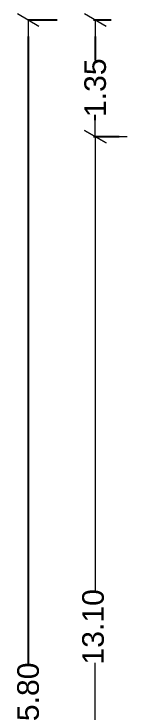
# Model space of a CAD drawing. Header units: feet. Extents: x 2565673 to 2678973, y -122443 to -81443.
# Drawn here: x 2573973 to 2575279, y -101204 to -93117 of the extents above; entities that cross this region are included whole.
import ezdxf

# ---------------------------------------------------------------- set-up
doc = ezdxf.new("R2010")
doc.units = ezdxf.units.FT
doc.header["$MEASUREMENT"] = 0
doc.layers.add('Dimensioning - General', color=7, linetype='Continuous')
doc.styles.add('GENERATED_STYLE_1', font='arial.ttf')
doc.dimstyles.new('GENERATED_STYLE__1', dxfattribs={"dimtxt": 250, "dimasz": 190, "dimexe": 0.18, "dimexo": 3, "dimgap": 0.09, "dimtad": 1, "dimlfac": 0.001, "dimzin": 0, "dimdsep": 46, "dimtxsty": 'GENERATED_STYLE_1', "dimblk": 'ARROWHEAD_2', "dimblk1": 'ARROWHEAD_2', "dimblk2": 'ARROWHEAD_2', "dimcen": 0.09, "dimclrd": 7, "dimclre": 7, "dimclrt": 7, "dimadec": 0, "dimazin": 0, "dimtfac": 1, "dimtdec": 4, "dimtmove": 0, "dimatfit": 3, "dimfxl": 1, "dimtolj": 1, "dimtzin": 0, "dimarcsym": 0})

# ---------------------------------------------------------------- blocks, each defined once
blk = doc.blocks.new('ARROWHEAD_2')
at = {"color": 0, "linetype": 'Continuous', "lineweight": 0}
for p, q in [((-0.378, -0.655), (0.378, 0.655)), ((0, 0), (-1, 0))]:
    blk.add_line(p, q, dxfattribs=at)
blk = doc.blocks.new('*D126', base_point=(2247653.8, -76425))
at = {"layer": 'Defpoints', "color": 0, "linetype": 'Continuous', "transparency": 16777216}
for p in [(2574137.3, -93189.2), (2574476, -93189.2), (2574547.7, -108929.2)]:
    blk.add_point(p, dxfattribs=at)
at = {"layer": 'Dimensioning - General', "color": 7, "linetype": 'Continuous', "lineweight": -2, "transparency": 16777216}
for p, q in [((2574473, -93189.2), (2574137.1, -93189.2)), ((2574137.3, -93379.2), (2574137.3, -100657)), ((2574137.3, -108739.2), (2574137.3, -101476.4)), ((2574544.7, -108929.2), (2574137.1, -108929.2))]:
    blk.add_line(p, q, dxfattribs=at)
at = {"layer": 'Dimensioning - General', "color": 7, "linetype": 'Continuous', "lineweight": -2, "transparency": 16777216, "xscale": 190, "yscale": 190, "zscale": 190}
for p, rotation in [((2574137.3, -93189.2), 90), ((2574137.3, -108929.2), 270)]:
    blk.add_blockref('ARROWHEAD_2', p, dxfattribs=dict(at, rotation=rotation))
at = {"layer": 'Dimensioning - General', "color": 7, "linetype": 'Continuous', "lineweight": 5, "transparency": 16777216, "insert": (2574137.3, -101066.7), "char_height": 250, "attachment_point": 5, "rotation": 90, "style": 'GENERATED_STYLE_1'}
blk.add_mtext('\\A1;15.80', dxfattribs=at)
blk = doc.blocks.new('*D128')
at = {"layer": 'Defpoints', "color": 0, "linetype": 'Continuous', "transparency": 16777216}
for p in [(2574912.3, -93189.2), (2575099.8, -93189.2), (2575190.6, -94539.2)]:
    blk.add_point(p, dxfattribs=at)
at = {"layer": 'Dimensioning - General', "color": 7, "linetype": 'Continuous', "lineweight": -2, "transparency": 16777216}
for p, q in [((2575097.8, -93189.2), (2574892.3, -93189.2)), ((2574912.3, -93379.2), (2574912.3, -93658.1)), ((2574912.3, -94349.2), (2574912.3, -94286.1)), ((2575188.6, -94539.2), (2574892.3, -94539.2))]:
    blk.add_line(p, q, dxfattribs=at)
at = {"layer": 'Dimensioning - General', "color": 7, "linetype": 'Continuous', "lineweight": -2, "transparency": 16777216, "xscale": 190, "yscale": 190, "zscale": 190}
for p, rotation in [((2574912.3, -93189.2), 90), ((2574912.3, -94539.2), 270)]:
    blk.add_blockref('ARROWHEAD_2', p, dxfattribs=dict(at, rotation=rotation))
at = {"layer": 'Dimensioning - General', "color": 7, "linetype": 'Continuous', "lineweight": 5, "transparency": 16777216, "insert": (2574912.3, -93972.1), "char_height": 250, "attachment_point": 5, "rotation": 90, "style": 'GENERATED_STYLE_1'}
blk.add_mtext('\\A1;1.35', dxfattribs=at)

msp = doc.modelspace()

# ---------------------------------------------------------------- linework, layer by layer
at = {"layer": 'Dimensioning - General', "color": 7, "linetype": 'Continuous', "lineweight": 5}
for p, q in [((2575278.888, -94539.236), (2574892.326, -94539.236)), ((2574912.326, -94729.236), (2574912.326, -99813.646)), ((2574912.326, -107439.236), (2574912.326, -100634.426))]:
    msp.add_line(p, q, dxfattribs=at)

# ---------------------------------------------------------------- block references
at = {"layer": 'Dimensioning - General', "color": 7, "linetype": 'Continuous', "lineweight": 5, "xscale": 190, "yscale": 190, "zscale": 190, "rotation": 90}
msp.add_blockref('ARROWHEAD_2', (2574912.326, -94539.236), dxfattribs=at)

# ---------------------------------------------------------------- texts
at = {"layer": 'Dimensioning - General', "color": 7, "lineweight": 5, "insert": (2575014.521, -100653.761), "char_height": 250, "attachment_point": 7, "rotation": 90, "style": 'GENERATED_STYLE_1'}
msp.add_mtext('\\A1;13.10', dxfattribs=at)

# ---------------------------------------------------------------- dimensions: what is measured, and where the dimension line sits
at = {"layer": 'Dimensioning - General', "color": 7, "linetype": 'Continuous', "lineweight": 5}
dim = msp.add_linear_dim(base=(2574137.326, -93189.236), p1=(2574547.654, -108929.236), p2=(2574476.007, -93189.236), angle=90, text='15.80', dimstyle='GENERATED_STYLE__1', dxfattribs=at)
dim.commit()
dim.dimension.update_dxf_attribs({"geometry": '*D126', "text_midpoint": (2574137.326, -101066.664), "dimtype": 160, "text_rotation": 90})
dim = msp.add_linear_dim(base=(2574912.326, -93189.236), p1=(2575190.612, -94539.236), p2=(2575099.826, -93189.236), angle=90, dimstyle='GENERATED_STYLE__1', override={"dimexe": 20, "dimexo": 2}, dxfattribs=at)
dim.commit()
dim.dimension.update_dxf_attribs({"geometry": '*D128', "text_midpoint": (2574912.326, -93972.103), "dimtype": 160, "text_rotation": 90})

doc.saveas('drawing.dxf')
